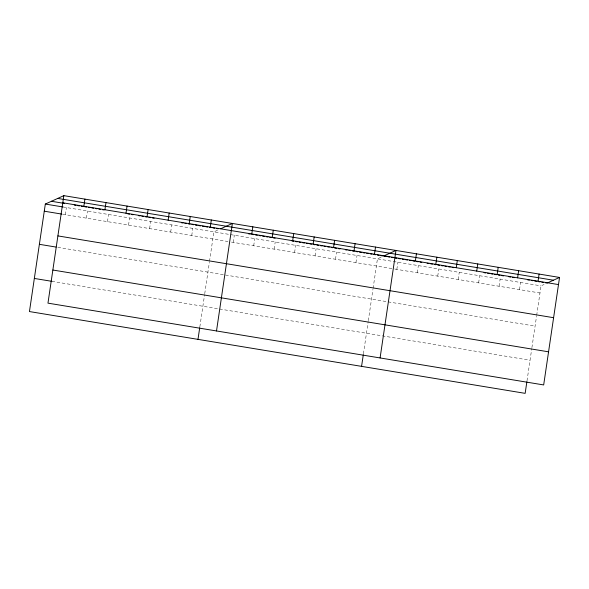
<?xml version="1.0" encoding="UTF-8"?>
<svg xmlns="http://www.w3.org/2000/svg" width="589" height="589" viewBox="0 0 589 589"><rect width="100%" height="100%" fill="white"/><g stroke="black" fill="none" stroke-linecap="round" stroke-linejoin="round"><path stroke-width="0.44" stroke-dasharray="2.94 2.21" d="M65.335 214.676L66.395 207.534M86.406 218.151L87.459 211.009M107.47 221.626L108.531 214.484M128.542 225.108L129.595 217.959M149.606 228.584L150.659 221.442M170.677 232.059L171.73 224.917M191.742 235.534L192.794 228.392M199.84 326.843L204.604 294.581M204.736 293.683L209.375 262.282M209.507 261.391L213.866 231.867L218.445 229.784M233.259 242.388L234.312 235.239M253.704 245.76L254.757 238.619M274.157 249.132L275.21 241.991M294.603 252.504L295.656 245.363M315.049 255.884L316.102 248.735M335.494 259.256L336.555 252.114M355.947 262.628L357 255.486M363.42 353.834L368.191 321.572M368.324 320.674L372.955 289.28M373.087 288.382L377.446 258.858L382.033 256.775M396.839 269.379L397.899 262.238M417.292 272.751L418.345 265.61M437.737 276.123L438.79 268.982M458.183 279.503L459.243 272.354M478.636 282.875L479.689 275.733M499.082 286.247L500.135 279.105M519.527 289.619L520.58 282.477M527.008 380.825L531.771 348.563M531.904 347.665L536.542 316.271M536.675 315.373L541.033 285.856L544.089 284.465M62.883 206.953L541.033 285.856M62.706 214.241L227.921 241.505M231.477 242.094L394.174 268.937M395.064 269.085L539.973 292.998M57.81 247.358L535.084 326.115M51.898 281.336L530.048 360.24"/><path stroke-width="0.88" d="M63.84 195.644L47.967 303.144L543.676 384.941L559.55 277.441L63.84 195.644L45.324 204.059L29.45 311.559L525.16 393.356L526.875 381.724M83.859 206.26L84.912 199.119M104.923 209.736L105.976 202.594M125.994 213.211L127.047 206.069M147.059 216.693L148.111 209.544M168.13 220.168L169.183 213.027M189.194 223.643L190.247 216.502M210.258 227.118L211.318 219.977M197.992 339.374L199.708 327.734M216.509 330.959L232.383 223.452L220.765 228.731M251.775 233.973L252.828 226.824M272.228 237.345L273.281 230.203M292.674 240.717L293.727 233.575M313.12 244.089L314.173 236.947M333.565 247.468L334.626 240.327M354.018 250.84L355.071 243.699M374.464 254.212L375.517 247.071M361.572 366.365L363.295 354.725M380.089 357.95L395.97 250.443L383.557 256.082M415.363 260.964L416.416 253.822M435.808 264.336L436.861 257.194M456.254 267.708L457.307 260.566M476.707 271.087L477.76 263.938M497.153 274.459L498.206 267.318M517.598 277.831L518.651 270.69M538.044 281.203L539.104 274.062M559.55 277.441L547.144 283.073L545.362 282.786M57.729 198.419L553.439 280.217M62.787 202.785L558.497 284.583M51.434 201.283L64.606 203.455M74.258 205.046L76.018 205.333M77.77 205.627L79.53 205.914M81.282 206.202L83.034 206.496M84.794 206.783L86.546 207.078M88.306 207.365L90.058 207.652M91.818 207.946L93.57 208.234M95.33 208.521L97.082 208.815M98.842 209.102L100.594 209.389M102.346 209.684L104.106 209.971M127.806 213.881L129.558 214.175M131.318 214.462L133.07 214.749M138.341 215.618L140.094 215.913M141.853 216.2L143.606 216.487M145.365 216.781L147.117 217.069M148.87 217.356L150.629 217.65M152.382 217.937L154.141 218.224M181.353 222.716L183.105 223.01M184.865 223.297L186.617 223.584M188.377 223.879L190.129 224.166M191.889 224.453L193.641 224.748M195.401 225.035L197.153 225.322M198.905 225.616L200.665 225.904M202.417 226.191L204.177 226.485M205.929 226.772L207.689 227.059M209.441 227.354L211.201 227.641M212.953 227.936L214.713 228.223M216.465 228.51L218.217 228.804M248.425 233.789L250.207 234.076M251.982 234.37L253.763 234.665M255.538 234.959L257.319 235.254M259.094 235.548L260.875 235.836M262.65 236.13L264.432 236.425M266.206 236.719L267.988 237.014M269.762 237.308L271.544 237.603M273.318 237.89L275.1 238.184M291.989 240.975L293.764 241.269M295.545 241.564L297.32 241.851M299.102 242.145L300.876 242.44M302.658 242.734L304.432 243.029M306.214 243.323L307.988 243.618M309.77 243.905L311.544 244.199M313.326 244.494L315.1 244.788M316.882 245.083L318.656 245.377M320.438 245.665L322.212 245.959M323.994 246.254L325.769 246.548M327.55 246.843L329.325 247.137M331.106 247.432L332.881 247.719M334.662 248.013L336.437 248.308M338.219 248.602L339.993 248.897M345.331 249.773L347.105 250.067M348.887 250.362L350.669 250.656M352.443 250.951L354.225 251.245M355.999 251.532L357.781 251.827M359.555 252.121L361.337 252.416M363.111 252.71L364.893 253.005M366.667 253.299L368.449 253.587M370.223 253.881L372.005 254.176M373.779 254.47L375.561 254.765M377.335 255.059L379.117 255.354M380.892 255.641L382.673 255.935M384.448 256.23L386.229 256.524M388.004 256.819L389.785 257.113M391.56 257.4L393.342 257.695M395.116 257.989L396.898 258.284M398.672 258.578L400.454 258.873M402.228 259.167L404.01 259.454M405.784 259.749L407.566 260.043M409.34 260.338L411.122 260.632M412.896 260.927L414.678 261.221M416.452 261.509L418.234 261.803M420.009 262.098L421.79 262.392M427.121 263.268L428.902 263.563M430.677 263.857L432.459 264.152M434.233 264.446L436.015 264.741M437.789 265.035L439.571 265.322M441.345 265.617L443.127 265.911M444.901 266.206L446.683 266.5M448.457 266.795L450.239 267.089M452.013 267.377L453.795 267.671M484.018 272.663L485.8 272.957M487.574 273.244L489.356 273.539M491.13 273.833L492.912 274.128M494.686 274.422L496.468 274.717M498.242 275.011L500.024 275.299M501.799 275.593L503.58 275.888M508.911 276.771L510.692 277.058M512.467 277.353L514.249 277.647M527.582 279.849L529.364 280.143M531.138 280.438L532.92 280.732M534.694 281.019L536.476 281.314M538.25 281.608L540.032 281.903M541.806 282.197L543.588 282.492M45.324 204.059L62.883 206.953M44.271 211.201L61.823 214.094M57.899 235.902L553.601 317.699M39.382 244.317L56.058 247.071M52.863 270.027L548.565 351.824M34.339 278.442L51.898 281.336"/></g></svg>
